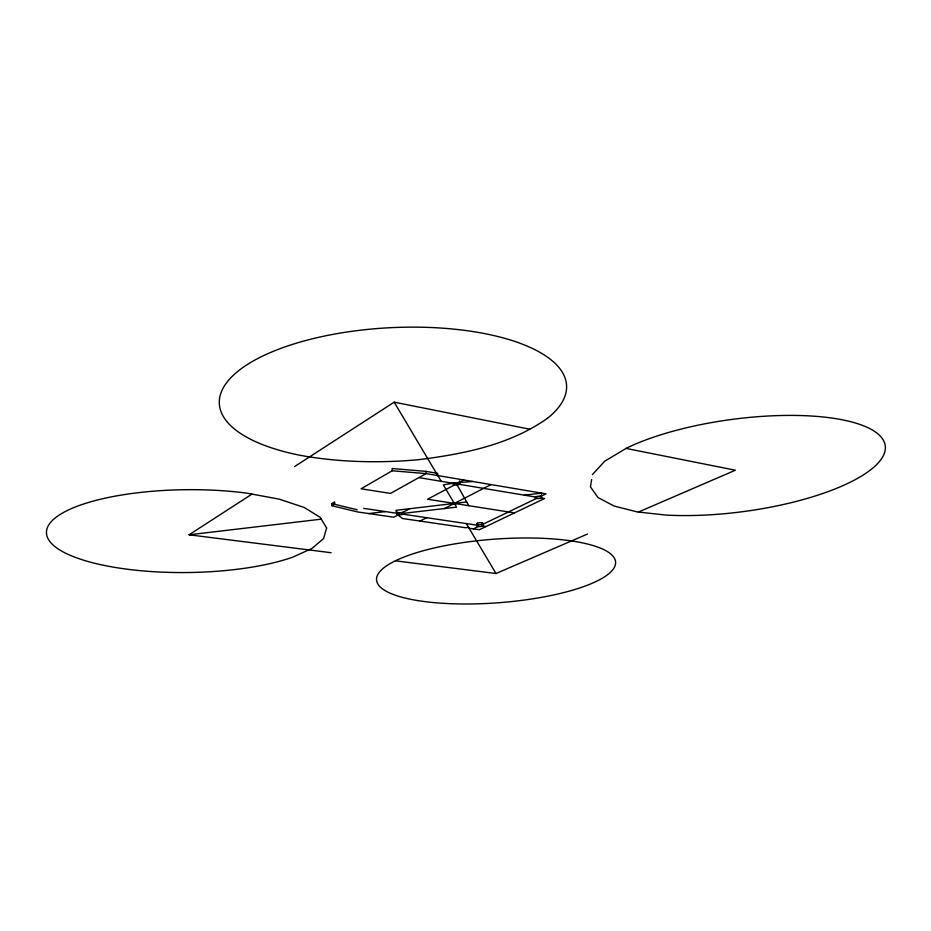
<?xml version="1.0" encoding="UTF-8"?>
<svg xmlns="http://www.w3.org/2000/svg" width="931" height="931" viewBox="0 0 931 931"><rect width="100%" height="100%" fill="white"/><g stroke="black" fill="none" stroke-linecap="round" stroke-linejoin="round"><path stroke-width="1.4" d="M591.639 479.558L590.44 486.878L598.005 497.561L614.088 506.033L637.246 511.934L665.921 515.064A148.89 46.434 -7.6 0 0 861.291 476.183A148.89 46.434 -7.6 0 0 827.275 417.449A148.89 46.434 -7.6 0 0 627.005 447.881L604.719 461.194L592.477 474.496M396.92 511.619L397.095 512.236M331.157 552.723L189.074 534.79L251.987 494.105M294.627 466.536L394.174 402.169L529.669 429.191M331.785 503.59L334.625 501.937L334.718 504.078L331.878 505.719L331.785 503.59L357.248 509.804M392.195 470.772L392.079 468.526L425.909 471.365L426.049 473.6L392.195 470.772L361.1 488.787L390.508 493.407L426.049 473.6L546.008 493.861L540.492 496.514M401.994 512.841L409.791 508.698M456.772 482.712L458.471 482.805L463.789 479.977M420.067 521.081L426.631 517.706M444.32 508.594L453.094 504.078A2.223 0.698 -3.9 0 0 456.562 503.357A2.223 0.698 -3.9 0 0 453.409 502.856A2.223 0.698 -3.9 0 0 453.083 504.078M455.62 502.787L491.009 484.574M473.367 528.866L478.255 526.515L478.103 524.514M395.349 560.823L496.002 573.519L587.542 534.022M638.41 512.062L735.374 470.213L626.086 448.428M418.869 477.603L453.641 483.387L455.003 482.921M452.524 503.147L427.597 499.237L454.503 484.911A3.468 1.129 -3.9 0 0 459.32 484.329L535.814 497.073L537.187 496.63A3.34 1.047 -5 0 1 541.667 496.991A3.34 1.047 -5 0 1 538.851 498.516L536.396 498.492L481.944 524.735A3.165 0.943 -4.2 0 0 477.522 525.247L402.972 514.191L402.855 512.12M189.074 534.79L321.311 519.161M368.676 513.563L385.387 511.585M452.175 503.694L395.943 510.339L397.025 514.168L402.401 518.497L465.291 527.691L468.619 527.435M456.539 503.171L466.722 501.972M524.339 495.164L541.609 493.116M397.072 514.226L397.851 513.202A3.293 1.012 -3.2 0 1 401.82 512.818L403.391 513.342L456.562 507.151L454.747 504.09M472.739 481.49L455.876 482.782L443.319 484.865L453.956 502.775M469.096 528.249L479.314 529.739L544.554 498.527L541.062 497.945L540.876 495.839A3.34 1.047 -5 0 1 536.954 496.479M363.684 508.373L397.479 513.377M482.654 526.003L486.063 526.515M456.178 503.718L514.54 512.888M425.909 471.365L437.663 473.367L437.803 475.59M397.84 512.55L398.538 512.678A3.293 1.024 -3.2 0 0 401.808 512.492M331.878 505.719L357.341 511.899L393.755 517.229L398.468 514.727L398.352 512.644M397.421 514.459L398.654 514.75A3.293 1.012 -3.2 0 0 402.599 514.366L403.391 513.342M394.174 402.169L441.213 481.327M466.326 523.583L496.002 573.519M457.098 484.946L468.828 505.708M536.209 496.398L536.396 498.492A3.34 1.047 -5 0 1 535.814 497.073M481.793 522.722L481.944 524.735L482.98 525.049A3.165 0.943 -4.2 0 1 480.605 526.527A3.165 0.943 -4.2 0 1 476.951 525.747L477.382 523.234M458.471 482.805A3.468 1.129 -3.9 0 1 459.32 484.329M453.641 483.387A3.468 1.129 -3.9 0 0 454.503 484.911L454.363 482.735A3.468 1.14 -3.9 0 0 458.564 482.409M477.068 524.2A3.165 0.943 -4.2 0 1 479.849 522.675A3.165 0.943 -4.2 0 1 482.898 523.757M541.342 494.768A3.34 1.047 -5 0 1 541.318 495.571M459.472 481.001A3.468 1.14 -3.9 0 1 459.588 481.874M326.618 527.982L323.592 538.56L311.966 548.44L292.928 557.087A140.162 41.43 -0.6 0 1 105.133 565.606A140.162 41.43 -0.6 0 1 65.729 511.294A140.162 41.43 -0.6 0 1 246.506 493.093L279.172 499.132L304.239 507.476L320.241 517.368L326.618 527.982M547.416 418.333C509.455 445.134 462.637 454.235 417.367 459.821C378.254 463.196 338.779 462.346 300.096 455.306A173.853 66.927 -3 0 1 243.491 367.082A173.853 66.927 -3 0 1 476.847 332.192A173.853 66.927 -3 0 1 547.416 418.333M417.856 600.6A119.855 31.852 -4.3 0 0 613.471 568.806A119.855 31.852 -4.3 0 0 456.865 543.553A119.855 31.852 -4.3 0 0 417.856 600.6"/></g></svg>
